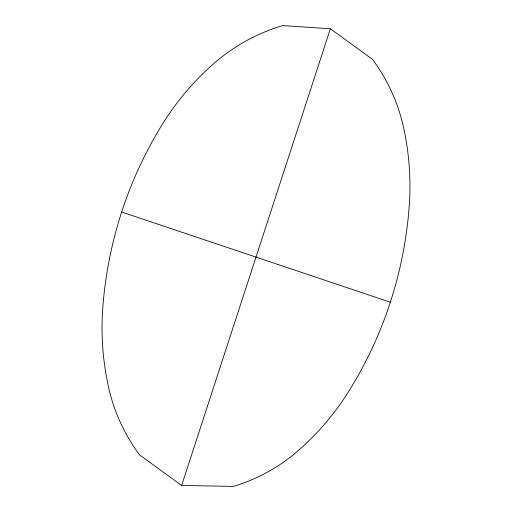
<?xml version="1.0" encoding="UTF-8"?>
<svg xmlns="http://www.w3.org/2000/svg" width="512" height="512" viewBox="0 0 512 512"><rect width="100%" height="100%" fill="white"/><g stroke="black" fill="none" stroke-linecap="round" stroke-linejoin="round"><path stroke-width="0.77" d="M181.638 485.459L330.362 28.762L282.624 25.6A190.323 185.882 29.6 0 0 213.587 63.757A280.717 274.17 29.6 0 0 162.534 124.026A424.09 414.195 29.6 0 0 102.822 307.398A280.717 274.17 29.6 0 0 108.429 386.688A179.238 175.059 29.6 0 0 139.533 454.893L181.638 485.459L233.395 486.4A179.238 175.059 29.6 0 0 298.413 450.464A280.717 274.17 29.6 0 0 349.466 390.195A424.09 414.195 29.6 0 0 409.178 206.822A280.717 274.17 29.6 0 0 403.571 127.533A179.238 175.059 29.6 0 0 372.467 59.328L330.362 28.762M121.664 212.013L390.336 302.208"/></g></svg>
